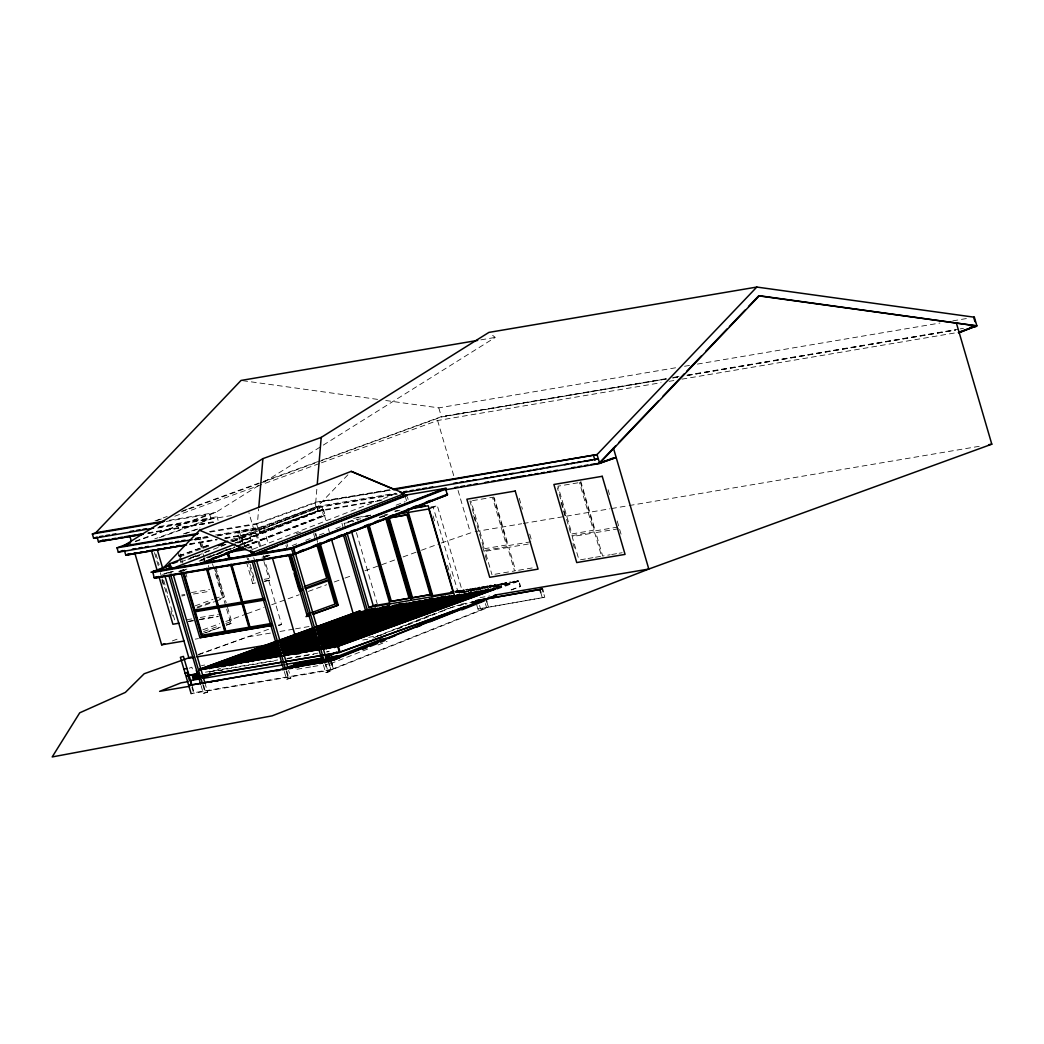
<?xml version="1.0" encoding="UTF-8"?>
<svg xmlns="http://www.w3.org/2000/svg" width="1044" height="1044" viewBox="0 0 1044 1044"><rect width="100%" height="100%" fill="white"/><g stroke="black" fill="none" stroke-linecap="round" stroke-linejoin="round"><path stroke-width="0.75" stroke-dasharray="5 3.75" d="M209.479 531.526L257.424 523.409L258.664 508.833M257.424 523.409L315.745 502.177L317.102 485.995M240.694 545.19L252.687 540.518L250.69 534.019L231.194 541.601M245.249 546.625L325.075 515.592L323.679 509.681L322.009 509.276L235.044 542.906M252.687 540.518L251.004 540.113L249.607 534.202M325.075 515.592L323.405 515.188L322.009 509.276M317.102 507.436L318.603 505.857L320.13 511.064L318.25 511.377L317.102 507.436L230.672 541.014M347.887 474.811L315.366 508.663L230.45 541.64M135.237 541.732L215.756 512.421L258.442 485.695M263.949 482.25L495.261 337.421L491.45 334.406M376.023 636.696L424.295 617.461M425.795 616.86L434.852 613.259M397.399 629.101L406.442 625.5M407.956 624.899L456.228 605.65L467.164 603.81M191.939 687.291L193.545 692.785L333.519 669.1L488.514 607.321L486.804 601.866M330.413 663.736L369.198 648.468M378.15 644.944L387.102 641.421M373.034 638.041L442.552 610.753M444.065 610.153L449.233 607.973M230.672 540.035L318.603 505.857M190.935 557.653L198.438 554.729M204.428 552.406L211.932 549.496M220.923 545.999L225.426 544.25M232.916 541.34L249.412 534.919M180.821 561.985L219.801 546.847M221.302 546.26L227.305 543.924M233.295 541.601L251.291 534.606M235.709 543.05L323.079 509.094M237.445 542.776L321.8 509.994M237.823 543.05L323.679 509.681M162.551 574.487L170.042 571.577M206.033 557.587L213.524 554.677M227.018 549.431L219.514 552.354L224.369 551.623M240.512 544.198L251.004 540.113M164.43 574.174L170.42 571.838M200.409 560.184L207.913 557.274M209.4 556.687L234.9 546.782M236.388 546.208L252.883 539.8M169.154 572.751L172.156 571.59M199.143 561.098L208.134 557.6M209.635 557.013L235.122 547.108M236.623 546.534L251.617 540.701M168.723 573.156L176.227 570.233M200.213 560.915L210.705 556.83M216.708 554.508L224.199 551.597M230.202 549.261L234.691 547.513M178.798 571.381L184.814 569.045M243.565 546.208L323.405 515.188M179.163 571.655L186.706 568.719M243.944 546.482L325.284 514.862M183.914 570.22L186.928 569.045M244.179 546.808L324.005 515.775M180.482 571.799L188.011 568.863M252.909 549.235L396.955 493.264M262.044 557.287L269.574 554.364M292.176 545.581L296.692 543.833M305.735 540.309L310.251 538.56M319.281 535.05L326.824 532.114M335.855 528.603L340.37 526.855M365.987 516.897L370.503 515.149M396.107 505.192L405.15 501.681M263.923 556.974L269.952 554.638M264.158 557.3L271.688 554.377M265.228 557.118L271.257 554.769M154.956 520.917L167.197 516.467M182.504 510.894L187.098 509.224M188.625 508.663L262.083 481.923M263.61 481.362L320.247 460.756M321.774 460.195L441.142 416.739L666.137 378.659M156.613 520.799L162.773 518.424M181.095 511.886L259.147 483.476M260.687 482.915L441.455 416.974L666.333 378.907M174.753 516.206L319.934 463.353M321.461 462.792L437.606 420.51L661.035 382.691M135.25 541.21L209.648 514.131L210.914 518.463L154.734 538.913M159.34 537.764L217.035 516.767L218.079 520.343M183.392 533.941L200.096 527.859M185.036 533.823L200.2 528.173M203.319 548.283L200.122 537.347L198.399 537.973L202.51 552.028M210.131 532.088L256.68 524.205L315.001 502.973L390.26 490.236M260.661 546.39L255.284 528.016L237.458 531.37L241.49 545.151M255.284 528.016L253.575 528.642L248.877 512.591M215.534 535.05L258.703 527.755L317.011 506.523L395.78 493.186M179.359 556.87L208.865 546.129M217.831 535.337L257.959 528.538L316.267 507.319L396.328 493.76M217.191 535.99L263.688 528.12L321.996 506.888L397.359 494.138M224.917 537.856L260.152 531.892L318.459 510.66L384.218 499.528M224.93 538.469L260.1 532.518L318.407 511.299L381.138 500.507M252.217 549.849L251.304 546.73L246.436 547.878M296.392 533.706L300.803 532.101M345.564 527.964L344.194 523.292L352.768 520.16L360.754 518.816M430.272 508.428L437.371 505.844L461.97 590.017L454.884 592.587M246.41 561.985L252.674 583.426L254.397 582.8L248.12 561.359M195.202 605.833L213.028 599.334M214.516 598.799L221.954 596.085L214.294 569.92M264.393 581.443L270.513 580.072L265.137 561.698M197.277 606.995L213.511 601.083M219.41 598.943L223.834 597.325L216.121 570.951M196.755 608.143L214.516 601.67M215.991 601.135L223.403 598.447M172.338 640.925L179.973 638.145M202.901 629.793L219.71 623.673M225.83 621.454L245.692 614.224M247.219 613.663L264.028 607.543M271.675 604.763L299.184 594.754M308.345 591.413L326.694 584.731M334.328 581.952L343.502 578.611M345.029 578.063L352.663 575.283M364.891 570.82L380.173 565.261M381.699 564.713L395.454 559.701M403.101 556.922L419.91 550.801M421.437 550.24L439.772 543.572M441.299 543.01L473.545 531.892M203.606 631.568L219.892 625.643M225.804 623.49L230.254 621.872M201.388 634.034L220.493 627.079M226.378 624.938L232.133 623.111L226.652 604.359M205.668 632.742L220.362 627.392M226.248 625.252L232.133 623.111M198.099 654.914L269.456 628.932M278.565 625.617L281.606 624.508L268.791 580.699M189.212 668.186L191.874 667.22L192.344 668.865M209.426 672.219L220.649 668.225M455.301 592.105L463.784 589.769L456.137 592.548M455.38 592.183L460.104 590.486M456.215 592.627L467.673 589.116M457.938 592.731L471.575 588.451M459.673 592.222L467.921 589.938M460.3 592.627L475.464 587.798M460.273 592.718L471.81 589.273M462.662 592.522L479.366 587.133L464.058 592.705M462.636 592.614L475.686 587.85M464.306 592.666L483.255 586.467M470.426 591.295L487.143 585.814M470.661 591.256L483.489 587.302L483.333 586.545M478.804 589.612L491.045 585.149L475.881 589.99L487.365 585.867L491.28 585.984L491.124 585.227M477.513 590.121L494.934 584.496M483.633 588.764L498.836 583.831M489.088 587.446L502.725 583.178M489.297 587.511L499.071 584.666M494.386 586.976L506.614 582.513L506.888 583.244M493.094 587.485L506.862 582.474L510.516 581.86L510.777 582.591M201.074 685.608L203.332 693.333L207.612 692.146L205.355 684.407M203.332 693.333L207.612 692.146M495.221 587.433L514.405 581.195M496.396 587.198L510.751 582.683M497.009 587.602L518.777 580.49M496.983 587.694L514.627 581.26L514.809 581.913M496.879 588.333L518.372 580.568L520.069 586.558M496.448 588.594L518.855 580.568L520.578 586.467L507.828 591.008M497.127 589.168L518.568 581.273M326.759 652.108L329.16 651.234L325.95 651.782M511.377 589.912L520.147 586.637M476.73 604.946L477.943 609.057L544.798 597.272L543.193 591.778M284.32 671.514L286.591 679.239L290.871 678.052L288.601 670.326M286.591 679.239L290.871 678.052M192.161 685.908L194.171 692.772L191.117 693.66L330.948 670L333.349 669.126L332.54 666.372L333.519 669.1M323.405 664.897L325.663 672.623L329.943 671.436L328.586 666.803M325.663 672.623L329.943 671.436M477.943 609.057L544.798 597.272M198.778 654.288L247.311 636.997L270.631 633.056M450.108 607.778L466.616 603.667M480.879 339.848L495.261 337.421M385.732 400.504L438.793 407.865L676.525 367.632M684.551 366.274L690.984 365.178M697.405 364.095L939.952 323.04M952.807 320.86L967.253 318.42M674.176 377.302L678.991 376.479M687.03 375.122L958.614 329.147M960.232 328.886L963.442 328.338M672.767 377.824L679.187 376.74M687.213 375.383L955.469 329.969M666.268 379.089L441.142 416.739M672.688 378.006L679.122 376.91M687.148 375.553L955.534 330.126M669.074 381.334L673.889 380.525M681.928 379.155L956.787 332.631M169.376 520.277L215.756 512.421M166.27 521.465L212.337 513.674M159.197 526.554L217.035 516.767M158.388 527.351L210.914 518.463M157.696 528.016L232.877 515.292M315.745 502.177L389.686 489.662M147.843 532.858L216.63 521.217M147.974 533.288L216.76 521.648M148.039 533.445L216.826 521.804M195.437 538.143L200.122 537.347M195.28 538.508L207.547 536.407M193.753 539.409L209.805 536.694M194.745 539.787L210.784 537.073M195.045 540.035L199.548 539.265L202.262 548.544M189.682 543.82L216.904 539.213M189.812 544.25L217.035 539.644M225.047 538.286L263.597 531.84M189.76 544.42L216.93 539.826M356.904 517.498L371.194 515.07M394.997 511.051L401.353 509.968M353.603 518.385L367.893 515.971M394.867 511.403L398.051 510.868M384.688 514.757L387.885 514.222M430.976 506.927L437.371 505.844M472.501 500.663L492.455 497.283L506.405 545.007L484.925 548.635L470.961 500.924M577.932 482.811L557.979 486.191L571.929 533.915L593.423 530.274L579.459 482.55M348.657 521.661L358.236 520.043M382.169 515.997L386.959 515.175M430.05 507.88L433.247 507.345L457.859 591.504L454.662 592.052M379.624 517.158L385.667 516.141M344.194 523.292L353.772 521.661M379.311 517.341L385.693 516.258M194.549 556.335L200.853 555.264M246.567 547.526L251.304 546.73M194.419 556.687L200.722 555.617M190.608 557.914L193.753 557.379M216.813 553.477L221.341 552.707M247.859 548.217L251.017 547.682M187.894 559.284L190.895 558.775M213.237 554.99L219.397 553.946M475.151 531.631L521.687 523.749M523.292 523.475L609.931 508.806M611.536 508.545L627.574 505.831M629.18 505.557L980.564 446.075M264.276 579.303L268.921 578.52L263.153 558.775M191.457 592.535L209.505 589.482M181.682 595.015L184.814 594.48M264.654 581.064L270.513 580.072M252.674 583.426L255.61 582.93M181.865 595.98L184.866 595.471M193.466 594.023L210.014 591.217M530.835 541.784L508.271 545.594L494.256 497.688M617.839 527.05L595.289 530.874L580.829 481.414M528.329 544.028L508.78 547.33L515.632 570.755M618.348 528.786L595.798 532.61L602.649 556.034L610.166 554.755M187.215 619.666L191.718 618.909M200.317 617.448L218.366 614.394M188.651 621.245L193.323 620.449M199.561 619.392L218.274 616.234M188.494 621.611L193.166 620.815M199.404 619.758L218.118 616.586M495 574.252L514.562 570.938L507.71 547.513L485.147 551.336L491.998 574.761M518.633 570.246L535.181 567.453M580.516 559.78L586.532 558.762M588.033 558.501L594.049 557.483M595.55 557.235L601.566 556.217L594.715 532.792L572.164 536.603L579.015 560.028M611.667 554.508L617.683 553.49M619.183 553.229L622.198 552.72M455.589 591.087L461.97 590.017M456.241 591.048L459.895 590.434M506.614 582.513L491.45 587.354L502.934 583.231L503.13 583.883M460.13 591.256L456.476 591.87L456.071 591.165M464.019 590.591L460.378 591.217L459.973 590.499M472.058 589.234L475.712 588.62M475.947 588.581L479.601 587.955L479.444 587.211M491.528 585.945L495.182 585.319L495.013 584.575M499.319 584.614L502.96 584.001L502.803 583.257M503.208 583.961L506.862 583.348M510.999 582.643L514.653 582.03M514.888 581.978L518.542 581.364M195.228 639.137L198.425 638.589M278.409 625.056L281.606 624.508M279.962 631.476L293.951 629.101M295.504 628.84L309.507 626.465M480.018 597.612L489.714 595.967M461.291 604.071L470.426 602.532M201.518 665.589L204.728 665.041M368.689 637.297L381.543 635.117M362.738 640.024L370.777 638.667M205.42 672.179L277.73 659.938M287.374 658.307L317.911 653.139M209.452 671.971L273.724 661.087M286.578 658.908L313.905 654.288M219.07 670.783L222.228 670.248M296.992 669.256L311.386 666.816M312.991 666.542L319.386 665.459M327.868 664.167L325.31 664.597L327.542 672.31M322.452 501.29L389.464 490.341M242.626 380.668L377.693 399.395M485.356 603.549L486.634 607.634L331.627 669.413L330.778 666.685M407.343 496.879L408.139 499.476M405.059 495.9L406.651 501.094M253.718 557.626L254.514 560.223M170.459 571.721L171.268 574.304M608.065 489.74L609.892 495.978M617.187 520.969L621.754 536.59M580.451 482.276L594.923 531.748L571.394 535.729L557.379 487.809M561.085 502.608L565.652 518.216M572.96 543.206L574.787 549.457M519.22 498.21L522.418 509.146M529.726 534.136L531.553 540.387M540.792 592.653L542.397 598.147M493.447 497.009L507.906 546.482L484.39 550.462L469.917 500.989M473.624 515.775L475.451 522.013M482.759 547.004L487.326 562.625M438.793 407.865L441.455 416.974M487.222 585.893L487.417 586.545L483.737 587.263L483.463 586.532M437.606 420.51L453.97 476.482M458.068 490.471L470.335 532.44M479.535 605.442L480.344 608.182M433.077 515.945L434.891 522.117M447.537 565.352L452.052 580.803M356.409 532.636L377.38 604.332M341.936 523.266L343.737 529.452M321.996 506.888L326.55 522.431M328.364 528.655L329.278 531.761M318.459 510.66L260.152 531.892M317.011 506.523L318.407 511.299M315.001 502.973L316.267 507.319M315.862 533.536L317.689 539.787M314.962 533.066L315.862 536.159M316.319 537.712L317.676 542.371M313.631 533.719L315.432 539.878M330.139 667.246L330.948 670M325.806 664.023L328.064 671.749M286.878 543.454L287.779 546.534M285.912 545.346L287.27 550.005M263.688 528.12L268.23 543.663M258.703 527.755L260.1 532.518M256.68 524.205L257.959 528.538M263.349 555.578L264.693 560.171M259.604 546.638L254.723 529.934L240.746 532.296L245.196 547.474M286.722 670.639L288.992 678.365M286.2 671.201L288.47 678.926M248.302 558.109L249.633 562.664M250.077 564.178L254.958 580.882M239.167 530.743L243.643 546.051M246.332 555.238L247.676 559.832M215.69 566.879L226.196 602.806M214.346 567.114L230.789 623.333M212.493 563.76L213.85 568.38M208.343 565.457L209.713 570.141M202.967 553.594L205.707 562.964M204.115 558.879L205.485 563.525M203.384 558.279L204.741 562.912M180.155 553.907L181.056 557M181.512 558.54L182.87 563.173M185.584 572.451L186.928 577.084M179.79 554.769L182.047 562.507M177.885 551.924L179.242 556.543M179.685 558.083L181.173 563.081M203.476 684.734L205.733 692.459M202.954 685.282L205.211 693.02M155.947 554.025L159.106 564.791M163.608 580.19L168.11 595.589M168.332 598.277L174.726 620.136M154.46 552.576L158.518 566.487M160.332 572.673L161.69 577.306M162.146 578.859L167.562 597.403M161.82 579.89L163.647 586.141M170.955 611.131L172.782 617.369M207.952 545.242L177.075 556.478L209.296 545.02L207.952 545.242"/><path stroke-width="1.5" d="M258.795 507.214L262.905 458.629L321.213 437.41L488.918 332.397L756.809 287.061L974.352 317.219L976.897 325.898L758.675 295.843L748.535 306.479M317.245 484.364L321.213 437.41M158.427 576.497L158.231 577.228L156.548 576.823M256.198 560.628L256.393 559.897M444.131 489.284L444.326 488.566L292.19 547.695L293.873 548.087L295.269 554.012L447.406 494.882L445.41 488.383M293.964 539.487L406.938 495.587L405.255 495.182L252.922 555.03L251.774 551.128M405.059 495.9L405.255 495.182M295.074 554.142L293.168 547.63L152.868 571.655L154.068 577.684L154.773 578.154L156.47 576.81M154.773 578.154L293.703 554.638L291.472 548.974L293.168 547.63M153.612 528.16L93.634 538.312L92.368 533.98L95.8 532.727L241.02 380.447L477.682 340.396M756.809 287.061L597.051 454.571L393.457 489.701M600.039 462.192L615.699 445.775M619.066 442.225L658.477 400.909M662.979 396.185L684.368 373.765M686.613 371.403L701.255 356.056M705.757 351.332L727.146 328.899M729.404 326.537L745.155 310.016M591.087 464.515L599.595 463.249L759.34 295.739L976.897 325.898M227.644 541.21L170.028 563.603L168.515 565.169L169.663 569.124L170.942 568.223M163.725 567.544L199.561 530.248L351.202 471.366L404.472 493.577L252.831 552.472L199.561 530.248M198.282 533.419L123.153 546.142L262.905 458.629M325.532 656.963L337.408 652.239M329.069 661.23L484.064 599.452M332.136 665.002L330.935 660.878L188.729 685.425L330.948 660.917L485.943 599.139L486.804 601.866M333.78 660.121L339.796 657.733M387.898 638.55L395.415 635.561M416.465 627.17L420.98 625.369M429.998 621.78L463.066 608.6M466.081 607.399L473.598 604.398M476.599 603.21L484.116 600.209L471.94 602.271M362.555 649.433L367.07 647.632M370.072 646.432L377.589 643.443M380.603 642.243L385.106 640.442M461.787 609.892L484.338 600.9M333.597 653.374L336.625 652.187M173.056 563.408L177.61 561.633M218.548 545.725L223.09 543.963M170.146 565.091L150.962 572.242L165.892 569.711L171.908 567.375M169.728 565.483L154.956 571.629L154.251 571.146M173.056 568.223L234.809 544.211M211.932 558.501L216.447 556.752M225.491 553.242L230.006 551.48M236.035 549.144L240.551 547.382M198.751 564.034L242.43 547.069M205.002 562.024L242.665 547.382M200.056 564.178L242.234 547.787M256.302 554.129L266.925 550.005M269.861 548.857L277.547 545.881M280.575 544.694L291.185 540.57M293.873 548.087L446.01 488.97M299.615 551.258L304.13 549.496M313.174 545.986L317.689 544.224M326.733 540.714L331.248 538.965M337.277 536.616L341.793 534.867M350.823 531.357L355.351 529.595M364.382 526.085L368.91 524.323M374.926 521.987L379.455 520.225M388.485 516.715L393.001 514.966M412.589 507.345L417.104 505.596M426.148 502.086L430.663 500.324M295.465 553.281L447.602 494.151M294.199 554.181L447.406 494.882M93.634 538.312L97.066 537.073L98.462 541.836L143.25 534.254M98.462 541.836L103.056 540.166M192.148 539.683L118.298 552.185L117.032 547.839L130.696 542.867M123.153 546.142L127.681 544.485M118.298 552.185L122.853 550.527M124.419 550.475L125.815 555.251L130.369 553.594M388.759 526.098L386.463 518.281L385.784 518.529L409.131 598.356L409.809 598.095L404.315 579.316M388.472 518.072L407.63 514.692L388.472 518.072L411.806 597.899L430.976 594.519L411.806 597.899M293.703 554.273L291.302 555.147L322.492 661.805M401.131 492.951L598.329 458.903L595.106 459.451M600.587 462.623L613.924 457.768M958.392 332.37L974.691 326.433L958.522 332.801M445.096 489.845L599.23 463.588L615.529 457.663M616.195 457.546L598.917 463.353M959.201 332.684L976.218 326.002M304.391 586.48L326.694 578.363L316.789 544.498M299.067 590.343L302.016 589.26M304.965 588.19L328.573 579.603L318.133 543.924M300.006 590.956L302.969 589.873M305.931 588.803L328.142 580.712L334.98 604.137L306.858 614.381M134.82 553.098L161.637 644.814L164.691 643.704M181.186 573.678L199.913 637.714L270.983 625.343M305.996 616.612L308.933 615.542M313.344 613.937L338.204 605.155L319.947 542.684M310.277 615.321L307.341 616.391L289.527 555.473M313.213 614.25L338.204 605.155M346.934 532.636L368.806 607.451L376.01 604.828M276.569 641.16L199.365 669.387L275.825 641.642M278.918 640.429L359.58 611.014M278.578 640.611L359.971 611.001M201.492 669.321L276.686 641.995M279.505 640.925L313.409 628.632M316.228 627.561L360.832 611.366M205.381 668.669L314.244 629.088M317.063 628.018L369.315 609.03M368.219 524.78L390.652 601.474L409.809 598.095M209.27 668.003L276.83 643.469L209.361 668.082L209.674 668.708M279.648 642.386L313.552 630.093L279.727 642.465M316.358 629.023L371.677 608.939M316.449 629.101L371.651 609.03M213.172 667.351L277.417 643.952M280.484 642.843L314.14 630.589M375.331 608.313L317.193 629.48L375.579 608.274M213.25 667.429L277.665 643.913M280.562 642.921L314.375 630.55M276.973 644.931L217.061 666.685L217.465 667.39M279.792 643.861L377.941 608.169M277.808 645.388L220.963 666.033L221.367 666.738M280.627 644.318L314.518 632.025M317.337 630.941L383.357 606.956L317.546 630.994M221.171 666.085L277.769 645.479M280.836 644.37L314.492 632.116M224.852 665.367L277.104 646.393L224.93 665.446M279.923 645.322L315.353 632.468M318.172 631.398L388.551 605.781M280.001 645.401L315.327 632.573M318.25 631.476L388.759 605.833M228.74 664.715L277.704 646.888M280.758 645.779L314.414 633.525M317.48 632.416L389.373 606.238M226.652 665.537L277.939 646.849M280.836 645.858L314.662 633.486M317.559 632.494L389.621 606.199M198.164 676.408L197.42 671.683M229.014 665.446L278.774 647.306M281.593 646.236L315.497 633.943M318.316 632.86L395.05 604.985M233.817 663.827L229.223 665.498L231.664 665.08M236.101 663.645L232.903 664.78L232.721 664.128L233.047 664.754M236.531 663.397L278.082 648.311M280.901 647.241L314.792 634.948M317.611 633.878L400.465 603.758M236.753 663.449L278.056 648.415M281.11 647.293L314.766 635.052M317.833 633.93L400.439 603.863M240.642 662.796L240.838 663.436L240.512 662.809L278.67 648.807M281.736 647.698L315.392 635.444M318.446 634.334L402.592 603.706M240.512 662.809L278.918 648.768M281.815 647.776L315.627 635.404M318.524 634.413L402.801 603.758M244.322 662.079L278.226 649.786M281.045 648.716L316.462 635.861M319.281 634.791L406.729 603.001M202.536 678.026L207.756 676.134L201.962 677.112M279.061 650.242L248.211 661.413L248.485 662.144M281.867 649.159L315.771 636.866M318.59 635.796L409.091 602.897M252.374 661.491L252.191 660.839L316.358 637.362M319.425 636.253L414.52 601.683M252.191 660.839L279.857 650.79M282.78 649.694L316.449 637.44M319.503 636.331L414.481 601.775M256.002 660.095L278.957 651.743M315.666 638.38L282.01 650.634L315.914 638.341M416.634 601.618L318.733 637.271L419.91 600.561M256.08 660.173L279.192 651.704M259.904 659.443L280.027 652.161M282.846 651.091L420.771 600.926M263.793 658.777L279.335 653.166M282.154 652.095L317.585 639.254L282.363 652.148M320.391 638.171L426.2 599.713M264.067 659.508L263.871 658.855L279.309 653.27M320.612 638.236L426.174 599.804M267.682 658.125L279.923 653.661M281.697 653.074L316.88 640.259M319.699 639.189L431.616 598.486L319.777 639.267M267.76 658.203L280.001 653.74M281.671 653.166L316.854 640.35M271.584 657.459L281.006 654.079M283.824 653.009L317.559 640.833M319.242 640.155L433.952 598.486M275.472 656.807L280.301 655.097M283.12 654.014L437.88 597.729M283.955 654.471L443.308 596.515M284.033 654.549L443.269 596.607M283.263 655.488L318.446 642.673M445.423 596.45L321.513 641.564L445.671 596.411M283.342 655.567L318.524 642.752M287.152 654.823L318.002 643.652M320.808 642.569L449.559 595.746M291.054 654.17L318.59 644.148M320.338 643.639L451.921 595.654M294.943 653.505L318.133 645.114L295.021 653.583L295.217 654.236M320.952 644.044L454.297 595.55L321.03 644.122M298.845 652.852L318.733 645.61M459.477 594.375L321.787 644.5L459.712 594.336M318.968 645.57L298.923 652.931L299.106 653.583M302.734 652.187L319.647 646.145M321.33 645.466L462.048 594.323M306.623 651.534L319.112 647.032M321.93 645.962L465.976 593.566M306.845 651.587L319.086 647.136M322.139 646.014L465.95 593.671M319.699 647.528L310.525 650.869L318.407 648.05M322.766 646.419L471.157 592.392M321.304 647.045L471.392 592.353M314.414 650.216L319.242 648.507M322.061 647.424L476.795 591.23M321.369 648.441L479.026 591.152M483.085 590.382L322.204 648.898L338.256 646.21M322.283 648.976L483.046 590.473M326.093 648.233L488.266 589.207M488.501 589.155L326.172 648.311L326.498 648.937M329.995 647.58L490.837 589.155M494.765 588.398L333.884 646.915L334.289 647.619M334.106 646.967L494.739 588.49M495.43 588.92L337.786 646.262L338.047 646.98M495.9 588.92L337.721 646.419L339.404 652.422L454.766 610.518M325.558 657.067L333.049 654.34M339.548 652.278L465.507 606.525M483.868 599.843L496.096 595.38L483.829 599.935M457.833 609.396L465.48 606.616M323.705 660.526L318.498 662.431L284.895 668.108L291.42 665.746L321.813 660.591M542.384 589.038L475.529 600.822L542.384 589.038L543.193 591.778M956.448 323.262L991.8 444.183L648.807 569.045L272.145 715.845L52.2 756.939L79.722 712.817L125.358 692.407L144.202 673.745L191.196 656.989M183.888 669.243L186.928 668.356M185.166 673.302L188.207 672.401L191.757 684.538L188.703 685.425M471.118 602.545L483.359 600.104M758.675 295.843L759.34 295.739M974.352 317.219L973.687 317.337L974.952 321.669M969.915 327.529L976.349 326.446M969.993 327.685L974.822 326.863M95.8 532.727L164.574 521.087M92.368 533.98L163.06 522.013M99.754 536.616L102.965 536.068M106.175 535.52L109.385 534.985M112.595 534.437L115.819 533.889M130.278 531.448L133.488 530.9M136.699 530.365L139.909 529.817M143.132 529.269L146.343 528.734M392.896 489.127L597.051 454.571L599.595 463.249M101.464 540.714L109.463 539.356M112.661 538.808L115.858 538.273M119.055 537.725L122.252 537.19M125.45 536.642L128.647 536.107M131.857 535.559L135.054 535.024M138.252 534.489L141.449 533.941M99.989 541.418L141.579 534.371M403.819 491.828L407.029 491.28M410.24 490.745L413.463 490.197M416.673 489.649L419.884 489.114M423.107 488.566L426.317 488.018M429.541 487.47L432.751 486.935M453.644 483.398L456.867 482.85M460.078 482.302L463.288 481.767M466.511 481.219L469.722 480.671M472.932 480.136L476.155 479.587M484.194 478.23L487.404 477.682M490.615 477.134L493.838 476.586M497.048 476.051L500.259 475.503M503.482 474.955L506.692 474.42M509.916 473.872L513.126 473.323M521.165 471.966L524.375 471.418M527.598 470.883L530.809 470.335M534.019 469.787L537.242 469.252M540.453 468.704L543.663 468.156M546.886 467.608L550.097 467.073M564.569 464.619L567.779 464.071M570.99 463.536L574.213 462.988M577.423 462.44L580.647 461.905M583.857 461.357L591.896 459.999M454.779 487.587L457.977 487.052M461.187 486.504L464.397 485.956M467.608 485.421L470.818 484.873M474.015 484.338L477.225 483.79M485.251 482.432L488.448 481.884M491.659 481.349L494.869 480.801M498.079 480.266L501.277 479.718M504.487 479.17L507.697 478.635M510.907 478.087L525.341 475.646M528.551 475.098L531.748 474.563M534.959 474.015L538.169 473.48M541.379 472.932L544.577 472.384M547.787 471.849L550.997 471.301M554.207 470.766L557.405 470.218M571.838 467.777L575.048 467.229M578.259 466.694L581.469 466.146M584.679 465.598L587.876 465.063M117.032 547.839L197.29 534.254M132.418 549.118L135.603 548.583M138.8 548.035L141.997 547.5M145.194 546.965L148.392 546.417M156.391 545.059L159.588 544.524M162.786 543.976L165.983 543.441M169.18 542.906L172.377 542.358M175.575 541.823L178.772 541.275M181.969 540.74L185.166 540.192M127.211 554.39L130.422 553.842M133.619 553.307L136.829 552.759M140.026 552.224L143.237 551.676M146.434 551.141L154.447 549.783M157.644 549.235L160.854 548.7M164.052 548.152L167.262 547.617M170.459 547.069L173.669 546.521M176.867 545.986L180.077 545.438M127.342 554.821L184.997 545.059M125.815 555.251L186.563 544.968M410.879 508.363L425.156 505.935M407.578 509.25L428.21 505.753L454.845 596.868M393.679 514.914L428.784 508.963L453.396 593.136L368.806 607.451M383.383 518.79L386.463 518.281M237.105 549.131L243.422 548.061M233.817 550.018L243.278 548.413M230.528 551.154L244.714 548.752M229.68 552.211L246.214 549.405M253.118 554.312L254.801 554.716L254.031 552.08M152.868 571.655L291.798 548.139M174.113 568.367L177.31 567.832M180.495 567.284L201.257 563.773M204.454 563.238L207.652 562.69M210.836 562.155L214.033 561.607M217.23 561.072L220.415 560.537M223.612 559.989L231.598 558.644M234.796 558.096L237.98 557.561M241.177 557.013L244.374 556.478M247.572 555.943L250.756 555.395M152.554 572.49L291.472 548.974M154.068 577.684L292.999 554.168M156.143 577.658L167.327 575.766M172.116 574.957L293.481 554.416M988.59 444.718L991.8 444.183M263.688 598.356L242.639 601.918L231.794 564.83M194.549 610.962L262.84 599.413M264.197 600.091L243.148 603.654L249.999 627.079L271.048 623.516M179.137 623.19L172.899 624.247L159.197 577.397M390.652 601.474L409.131 598.356M450.799 591.896L453.996 591.361M389.229 603.132L373.269 605.833L351.384 531.018M432.32 595.837L453.07 592.313M270.187 624.573L201.91 636.135L183.209 572.19M199.913 637.714L272.419 625.434M161.637 644.814L184.031 641.029M404.185 605.102L407.356 604.567M418.344 603.04L421.515 602.505M494.53 595.158L648.807 569.045L613.441 448.137M478.087 601.957L481.206 601.422M193.806 657.407L188.99 658.229L164.9 575.831M197.016 656.872L267.564 644.931M200.109 669.609L280.418 656.01M283.511 655.449L318.968 649.485M199.6 669.791L280.51 656.076M283.068 655.776L320.051 649.407M323.222 648.976L338.334 646.288L340.057 652.187L323.953 655.019M222.659 666.607L225.099 666.202M296.653 654.079L299.08 653.674M197.394 673.537L186.954 675.768L198.203 673.863M198.556 674.254L192.24 675.324L192.618 676.525L198.791 675.481M199.104 675.886L192.748 676.956L193.127 678.156L199.287 677.125M202.275 675.337L216.565 672.923L210.053 675.298L202.366 676.603M321.735 655.41L198.06 676.355L196.337 670.444M201.375 675.873L281.684 662.274M284.895 661.726L339.496 652.487M199.065 677.608L193.257 678.587L193.636 679.788M200.056 678.887L189.408 680.688L187.267 672.036M203.241 678.352L282.793 664.884M285.965 664.349L322.557 658.151M322.165 658.542L300.163 662.261L293.651 664.636L321.93 659.847M325.31 658.007L337.878 655.88L325.075 659.325M187.946 681.667L181.003 682.841L159.615 691.363L189.708 686.273M202.327 683.415L205.537 682.867M208.748 682.319L211.958 681.784M215.181 681.236L218.392 680.688M276.242 670.9L279.453 670.352M282.663 669.804L285.886 669.269M289.097 668.721L292.307 668.173M295.53 667.638L298.741 667.09M319.634 663.553L322.844 663.005M399.982 492.089L402.227 493.029M351.202 471.366L394.254 489.558M330.948 660.917L332.227 665.002M593.618 455.823L594.897 460.156M539.983 589.912L540.792 592.653M402.619 494.347L403.389 496.97M409.457 520.956L414.951 539.735M416.791 545.999L419.988 556.948M420.902 560.08L422.272 564.778M424.112 571.042L427.309 581.991M428.223 585.123L430.519 592.953M406.951 514.94L430.285 594.767M389.151 517.824L412.497 597.651M386.946 517.68L411.101 600.287M389.673 529.23L392.87 540.192M393.797 543.324L396.081 551.141M396.994 554.273L403.402 576.184M368.91 524.532L391.33 601.227M368.754 528.812L371.025 536.603M371.938 539.722L375.135 550.632M376.036 553.751L378.319 561.542M379.233 564.66L385.614 586.48M386.528 589.599L387.885 594.271M367.149 525.941L389.934 603.876M345.094 534.071L367.671 611.288M343.385 534.698L365.961 611.914M331.548 539.539L353.368 614.159M319.059 544.472L336.86 605.376M328.534 661.752L329.734 665.876M326.772 660.617L295.582 553.959L293.181 554.834L324.828 663.031M290.036 554.233L299.941 588.098M288.64 554.651L293.168 570.168M294.082 573.273L298.623 588.79M272.327 557.653L295.06 635.378M287.7 667.233L256.511 560.563L254.11 561.437L285.299 668.108M250.495 550.475L251.865 555.16M252.23 561.763L283.42 668.421M228.179 552.459L229.98 558.644M227.84 553.242L229.654 559.44M231.011 564.099L249.712 628.044M227.096 552.641L228.91 558.827M230.711 565.013L241.555 602.101L218.47 606.003L207.612 568.915M206.843 568.184L225.543 632.129M206.542 569.097L217.387 606.186L194.837 610.009L183.979 572.921M182.896 573.052L201.623 637.088M170.028 563.603L171.542 568.797M204.898 682.867L173.265 574.657L170.864 575.531L202.497 683.742M168.984 575.857L200.618 684.055M157.174 549.405L162.629 568.067M188.142 672.48L183.431 656.402L180.39 657.289L191.143 693.66M151.432 550.841L157.37 571.146M129.821 536.003L131.179 540.661M190.517 680.505L190.882 683.716M381.06 639.267L324.371 661.583L329.473 660.721L386.163 638.406L381.06 639.267M406.886 494.908L251.565 555.199L291.028 548.518L446.349 488.227L406.886 494.908M408.334 512.291L407.656 512.552L432.268 596.711L432.947 596.463L408.334 512.291M515.227 491.032L466.877 499.215L489.714 577.306L538.052 569.124L515.227 491.032M602.231 476.299L553.894 484.481L576.732 562.572L625.069 554.39L602.231 476.299M217.896 607.921L195.345 611.745L202.184 635.17L224.747 631.359L217.896 607.921M242.064 603.837L218.966 607.738L225.817 631.176L248.916 627.261L242.064 603.837"/></g></svg>
